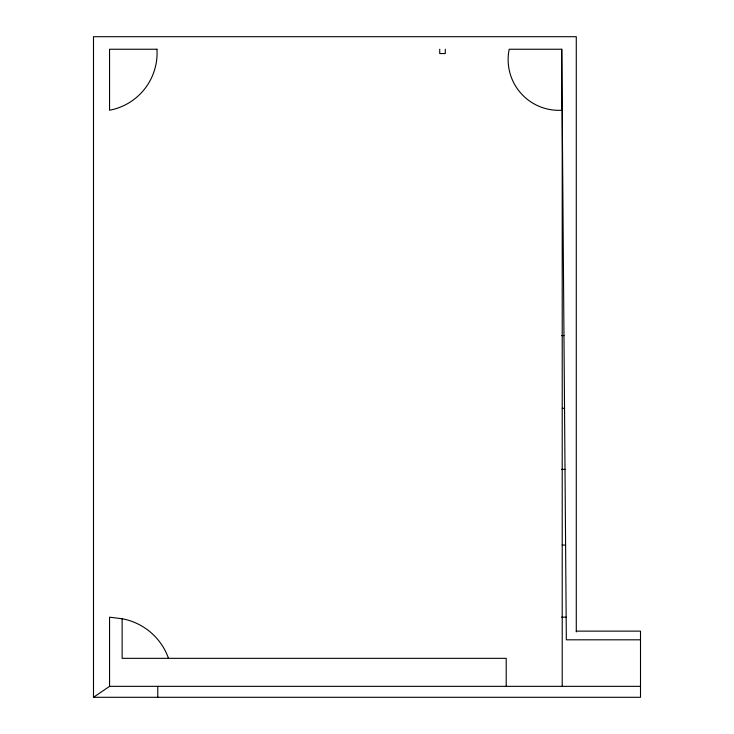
<?xml version="1.0" encoding="UTF-8"?>
<svg xmlns="http://www.w3.org/2000/svg" width="734" height="734" viewBox="0 0 734 734"><rect width="100%" height="100%" fill="white"/><g stroke="black" fill="none" stroke-linecap="round" stroke-linejoin="round"><path stroke-width="1.1" d="M576.282 631.928L576.282 36.7L93.493 36.7L93.493 697.3L109.559 686.345L640.507 686.345M640.507 639.809L566.336 639.809L561.739 49.242L509.194 49.242A50.756 50.756 0 0 0 562.216 110.238L562.216 686.345M562.216 110.238L561.739 110.238L561.739 49.242M561.675 335.557L563.969 335.557M562.244 408.333L564.538 408.333M561.574 469.375L565.006 469.375M562.161 545.078L565.602 545.078M561.583 617.175L566.162 617.175M576.282 631.13L640.507 631.13L640.507 697.3L93.493 697.3M168.49 658.334A60.794 60.794 0 0 0 122.138 618.753L109.559 617.175L109.559 686.345M506.212 686.345L506.212 658.334L122.138 658.334L122.138 618.753M445.29 49.242L445.29 53.554L439.73 53.554L439.73 49.242M157.773 686.345L157.773 697.3M156.948 49.242L109.559 49.242L109.559 110.238A58.215 58.215 0 0 0 156.948 49.242"/></g></svg>
